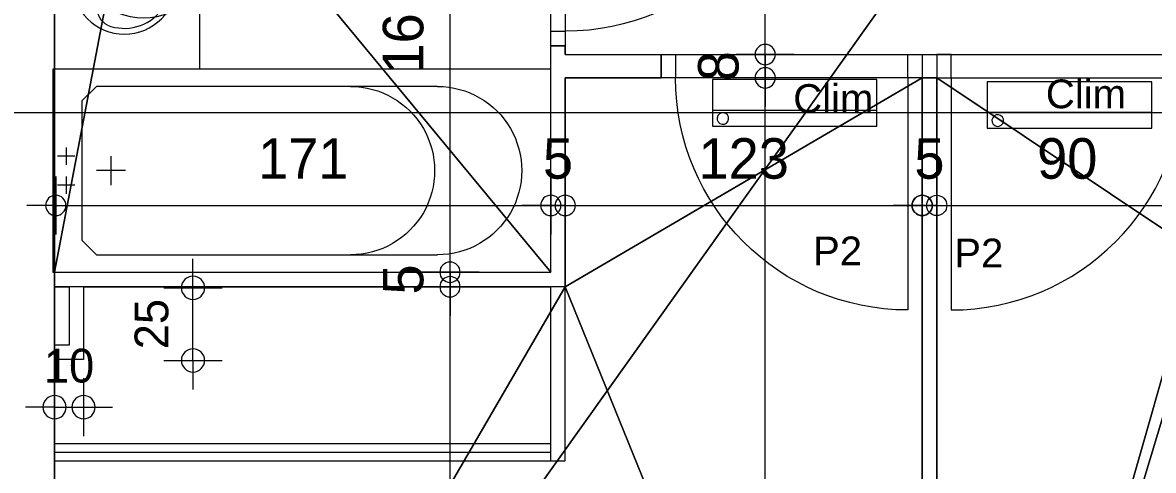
# Model space of a CAD drawing. Header units: metres. Extents: x 1.8 to 67.5, y -52.8 to -10.8.
# Drawn here: x 37.314 to 41.21, y -23.809 to -22.267 of the extents above; entities that cross this region are included whole.
import ezdxf
from ezdxf.enums import TextEntityAlignment as Align
from ezdxf.lldxf.tags import DXFTag

# ---------------------------------------------------------------- set-up
doc = ezdxf.new("R2010")
doc.units = ezdxf.units.M
doc.header["$MEASUREMENT"] = 0
for name, color, linetype in [('Calque commun', 7, 'Continuous'), ('Calque2', 7, 'Continuous'), ('Calque5', 7, 'Continuous'), ('Calque90', 7, 'Continuous'), ('Cotations', 7, 'Continuous'), ('Textes', 7, 'Continuous')]:
    doc.layers.add(name, color=color, linetype=linetype)
doc.styles.add('Arial8', font='arial.ttf', dxfattribs={"height": 0.098961})
doc.styles.add('Century Gothic11', font='GOTHIC.TTF', dxfattribs={"height": 0.139636})
doc.styles.add('Century Gothic22', font='GOTHIC.TTF', dxfattribs={"height": 0.116363})
tags = doc.linetypes.add('DASHDOT2', pattern=[0.5, 0.25, -0.125, 0, -0.125]).pattern_tags.tags
tags[10:11] = [DXFTag(74, 4), DXFTag(75, 0), DXFTag(340, '0'), DXFTag(46, 1.0), DXFTag(50, 0.0), DXFTag(44, 0.0), DXFTag(45, 0.0)]
tags[8:9] = [DXFTag(74, 4), DXFTag(75, 0), DXFTag(340, '0'), DXFTag(46, 1.0), DXFTag(50, 0.0), DXFTag(44, 0.0), DXFTag(45, 0.0)]
tags[6:7] = [DXFTag(74, 4), DXFTag(75, 0), DXFTag(340, '0'), DXFTag(46, 1.0), DXFTag(50, 0.0), DXFTag(44, 0.0), DXFTag(45, 0.0)]
tags[4:5] = [DXFTag(74, 4), DXFTag(75, 0), DXFTag(340, '0'), DXFTag(46, 1.0), DXFTag(50, 0.0), DXFTag(44, 0.0), DXFTag(45, 0.0)]
tags = doc.linetypes.add('HIDDEN2', pattern=[0.1875, 0.125, -0.0625]).pattern_tags.tags
tags[6:7] = [DXFTag(74, 4), DXFTag(75, 0), DXFTag(340, '0'), DXFTag(46, 1.0), DXFTag(50, 0.0), DXFTag(44, 0.0), DXFTag(45, 0.0)]
tags[4:5] = [DXFTag(74, 4), DXFTag(75, 0), DXFTag(340, '0'), DXFTag(46, 1.0), DXFTag(50, 0.0), DXFTag(44, 0.0), DXFTag(45, 0.0)]

# ---------------------------------------------------------------- blocks, each defined once
blk = doc.blocks.new('Block54734')
at = {"layer": 'Calque commun', "color": 7, "linetype": 'Continuous', "lineweight": 9}
blk.add_line((37.4237, -26.2066), (37.4237, -17.8466), dxfattribs=at)
blk = doc.blocks.new('xmodule1pcentniv1-27')
at = {"layer": 'Calque commun', "color": 5, "linetype": 'Continuous', "lineweight": 9}
blk.add_arc((0, 0), 0.5, 0, 359.9994, dxfattribs=at)
blk = doc.blocks.new('xmodule1pcentniv1-28')
at = {"layer": 'Calque commun', "color": 5, "linetype": 'Continuous', "lineweight": 9}
blk.add_arc((0, 0), 0.5, 0, 359.9994, dxfattribs=at)
blk = doc.blocks.new('DimLine55011')
at = {"layer": 'Calque commun', "color": 5, "linetype": 'Continuous', "lineweight": 9}
for p, q in [((39.8728, -22.4373), (39.8728, -22.3373)), ((39.9728, -22.4373), (39.7728, -22.4373)), ((39.8728, -26.1866), (39.8728, -22.4373)), ((39.9728, -26.1866), (39.7728, -26.1866)), ((39.8728, -26.1866), (39.8728, -26.2866))]:
    blk.add_line(p, q, dxfattribs=at)
at = {"layer": 'Calque commun', "color": 5, "linetype": 'Continuous', "lineweight": 9, "xscale": 0.07000000029802322, "yscale": 0.07000000029802322, "zscale": 0.07000000029802322, "rotation": 90}
for name, p in [('xmodule1pcentniv1-28', (39.8728, -22.4373)), ('xmodule1pcentniv1-27', (39.8728, -26.1866))]:
    blk.add_blockref(name, p, dxfattribs=at)
at = {"layer": 'Calque commun', "color": 5, "linetype": 'Continuous', "lineweight": 9, "style": 'Century Gothic11'}
blk.add_text('375', height=0.13964, rotation=90, dxfattribs=at).set_placement((39.8228, -24.312), align=Align.BOTTOM_CENTER)
blk = doc.blocks.new('xmodule1pcentniv1-29')
at = {"layer": 'Calque commun', "color": 5, "linetype": 'Continuous', "lineweight": 9}
blk.add_arc((0, 0), 0.5, 0, 359.9994, dxfattribs=at)
blk = doc.blocks.new('xmodule1pcentniv1-30')
at = {"layer": 'Calque commun', "color": 5, "linetype": 'Continuous', "lineweight": 9}
blk.add_arc((0, 0), 0.5, 0, 359.9994, dxfattribs=at)
blk = doc.blocks.new('DimLine55019')
at = {"layer": 'Calque commun', "color": 5, "linetype": 'Continuous', "lineweight": 9}
for p, q in [((39.8728, -22.3569), (39.8728, -22.2569)), ((39.9728, -22.3569), (39.7728, -22.3569)), ((39.8728, -22.4373), (39.8728, -22.3569)), ((39.9728, -22.4373), (39.7728, -22.4373)), ((39.8728, -22.4373), (39.8728, -22.5373))]:
    blk.add_line(p, q, dxfattribs=at)
at = {"layer": 'Calque commun', "color": 5, "linetype": 'Continuous', "lineweight": 9, "xscale": 0.07000000029802322, "yscale": 0.07000000029802322, "zscale": 0.07000000029802322, "rotation": 90}
for name, p in [('xmodule1pcentniv1-30', (39.8728, -22.3569)), ('xmodule1pcentniv1-29', (39.8728, -22.4373))]:
    blk.add_blockref(name, p, dxfattribs=at)
at = {"layer": 'Calque commun', "color": 5, "linetype": 'Continuous', "lineweight": 9, "style": 'Century Gothic11'}
blk.add_text('8', height=0.1396, rotation=90, dxfattribs=at).set_placement((39.8228, -22.3971), align=Align.BOTTOM_CENTER)
blk = doc.blocks.new('xmodule1pcentniv1-31')
at = {"layer": 'Calque commun', "color": 5, "linetype": 'Continuous', "lineweight": 9}
blk.add_arc((0, 0), 0.5, 0, 359.9994, dxfattribs=at)
blk = doc.blocks.new('xmodule1pcentniv1-32')
at = {"layer": 'Calque commun', "color": 5, "linetype": 'Continuous', "lineweight": 9}
blk.add_arc((0, 0), 0.5, 0, 359.9994, dxfattribs=at)
blk = doc.blocks.new('DimLine55027')
at = {"layer": 'Calque commun', "color": 5, "linetype": 'Continuous', "lineweight": 9}
for p, q in [((39.8728, -20.4766), (39.8728, -20.3766)), ((39.9728, -20.4766), (39.7728, -20.4766)), ((39.8728, -22.3569), (39.8728, -20.4766)), ((39.9728, -22.3569), (39.7728, -22.3569)), ((39.8728, -22.3569), (39.8728, -22.4569))]:
    blk.add_line(p, q, dxfattribs=at)
at = {"layer": 'Calque commun', "color": 5, "linetype": 'Continuous', "lineweight": 9, "xscale": 0.07000000029802322, "yscale": 0.07000000029802322, "zscale": 0.07000000029802322, "rotation": 90}
for name, p in [('xmodule1pcentniv1-32', (39.8728, -20.4766)), ('xmodule1pcentniv1-31', (39.8728, -22.3569))]:
    blk.add_blockref(name, p, dxfattribs=at)
at = {"layer": 'Calque commun', "color": 5, "linetype": 'Continuous', "lineweight": 9, "style": 'Century Gothic11'}
blk.add_text('188', height=0.13964, rotation=90, dxfattribs=at).set_placement((39.8228, -21.4168), align=Align.BOTTOM_CENTER)
blk = doc.blocks.new('xmodule1pcentniv1-37')
at = {"layer": 'Calque commun', "color": 5, "linetype": 'Continuous', "lineweight": 9}
blk.add_arc((0, 0), 0.5, 0, 359.9994, dxfattribs=at)
blk = doc.blocks.new('xmodule1pcentniv1-38')
at = {"layer": 'Calque commun', "color": 5, "linetype": 'Continuous', "lineweight": 9}
blk.add_arc((0, 0), 0.5, 0, 359.9994, dxfattribs=at)
blk = doc.blocks.new('DimLine55051')
at = {"layer": 'Calque commun', "color": 5, "linetype": 'Continuous', "lineweight": 9}
for p, q in [((38.7866, -23.1568), (38.7866, -23.0568)), ((38.8866, -23.1568), (38.6866, -23.1568)), ((38.7866, -26.1866), (38.7866, -23.1568)), ((38.6866, -26.1866), (38.8866, -26.1866)), ((38.7866, -26.1866), (38.7866, -26.2866))]:
    blk.add_line(p, q, dxfattribs=at)
at = {"layer": 'Calque commun', "color": 5, "linetype": 'Continuous', "lineweight": 9, "xscale": 0.07000000029802322, "yscale": 0.07000000029802322, "zscale": 0.07000000029802322, "rotation": 90}
for name, p in [('xmodule1pcentniv1-38', (38.7866, -23.1568)), ('xmodule1pcentniv1-37', (38.7866, -26.1866))]:
    blk.add_blockref(name, p, dxfattribs=at)
at = {"layer": 'Calque commun', "color": 5, "linetype": 'Continuous', "lineweight": 9, "style": 'Century Gothic11'}
blk.add_text('303', height=0.13964, rotation=90, dxfattribs=at).set_placement((38.7366, -24.6717), align=Align.BOTTOM_CENTER)
blk = doc.blocks.new('xmodule1pcentniv1-39')
at = {"layer": 'Calque commun', "color": 5, "linetype": 'Continuous', "lineweight": 9}
blk.add_arc((0, 0), 0.5, 0, 359.9994, dxfattribs=at)
blk = doc.blocks.new('xmodule1pcentniv1-40')
at = {"layer": 'Calque commun', "color": 5, "linetype": 'Continuous', "lineweight": 9}
blk.add_arc((0, 0), 0.5, 0, 359.9994, dxfattribs=at)
blk = doc.blocks.new('DimLine55059')
at = {"layer": 'Calque commun', "color": 5, "linetype": 'Continuous', "lineweight": 9}
for p, q in [((38.7866, -23.1068), (38.7866, -23.0068)), ((38.8866, -23.1068), (38.6866, -23.1068)), ((38.7866, -23.1568), (38.7866, -23.1068)), ((38.8866, -23.1568), (38.6866, -23.1568)), ((38.7866, -23.1568), (38.7866, -23.2568))]:
    blk.add_line(p, q, dxfattribs=at)
at = {"layer": 'Calque commun', "color": 5, "linetype": 'Continuous', "lineweight": 9, "xscale": 0.07000000029802322, "yscale": 0.07000000029802322, "zscale": 0.07000000029802322, "rotation": 90}
for name, p in [('xmodule1pcentniv1-40', (38.7866, -23.1068)), ('xmodule1pcentniv1-39', (38.7866, -23.1568))]:
    blk.add_blockref(name, p, dxfattribs=at)
at = {"layer": 'Calque commun', "color": 5, "linetype": 'Continuous', "lineweight": 9, "style": 'Century Gothic11'}
blk.add_text('5', height=0.1396, rotation=90, dxfattribs=at).set_placement((38.7366, -23.1318), align=Align.BOTTOM_CENTER)
blk = doc.blocks.new('xmodule1pcentniv1-41')
at = {"layer": 'Calque commun', "color": 5, "linetype": 'Continuous', "lineweight": 9}
blk.add_arc((0, 0), 0.5, 0, 359.9994, dxfattribs=at)
blk = doc.blocks.new('xmodule1pcentniv1-42')
at = {"layer": 'Calque commun', "color": 5, "linetype": 'Continuous', "lineweight": 9}
blk.add_arc((0, 0), 0.5, 0, 359.9994, dxfattribs=at)
blk = doc.blocks.new('DimLine55067')
at = {"layer": 'Calque commun', "color": 5, "linetype": 'Continuous', "lineweight": 9}
for p, q in [((38.7866, -21.4268), (38.7866, -21.3268)), ((38.8866, -21.4268), (38.6866, -21.4268)), ((38.7866, -23.1068), (38.7866, -21.4268)), ((38.8866, -23.1068), (38.6866, -23.1068)), ((38.7866, -23.1068), (38.7866, -23.2068))]:
    blk.add_line(p, q, dxfattribs=at)
at = {"layer": 'Calque commun', "color": 5, "linetype": 'Continuous', "lineweight": 9, "xscale": 0.07000000029802322, "yscale": 0.07000000029802322, "zscale": 0.07000000029802322, "rotation": 90}
for name, p in [('xmodule1pcentniv1-42', (38.7866, -21.4268)), ('xmodule1pcentniv1-41', (38.7866, -23.1068))]:
    blk.add_blockref(name, p, dxfattribs=at)
at = {"layer": 'Calque commun', "color": 5, "linetype": 'Continuous', "lineweight": 9, "style": 'Century Gothic11'}
blk.add_text('168', height=0.13964, rotation=90, dxfattribs=at).set_placement((38.7366, -22.2668), align=Align.BOTTOM_CENTER)
blk = doc.blocks.new('xmodule1pcentniv1-61')
at = {"layer": 'Calque commun', "color": 5, "linetype": 'Continuous', "lineweight": 9}
blk.add_arc((0, 0), 0.5, 0, 359.9994, dxfattribs=at)
blk = doc.blocks.new('xmodule1pcentniv1-62')
at = {"layer": 'Calque commun', "color": 5, "linetype": 'Continuous', "lineweight": 9}
blk.add_arc((0, 0), 0.5, 0, 359.9994, dxfattribs=at)
blk = doc.blocks.new('DimLine55163')
at = {"layer": 'Calque commun', "color": 5, "linetype": 'Continuous', "lineweight": 9}
for p, q in [((40.4638, -22.9766), (40.4638, -22.7766)), ((41.3637, -22.9766), (41.3637, -22.7766)), ((40.4638, -22.8766), (40.3638, -22.8766)), ((40.4638, -22.8766), (41.3637, -22.8766)), ((41.3637, -22.8766), (41.4637, -22.8766))]:
    blk.add_line(p, q, dxfattribs=at)
at = {"layer": 'Calque commun', "color": 5, "linetype": 'Continuous', "lineweight": 9, "extrusion": (0, 0, -1), "xscale": 0.07000000029802322, "yscale": 0.07000000029802322, "zscale": 0.07000000029802322}
for name, p in [('xmodule1pcentniv1-61', (-40.4638, -22.8766)), ('xmodule1pcentniv1-62', (-41.3637, -22.8766))]:
    blk.add_blockref(name, p, dxfattribs=at)
at = {"layer": 'Calque commun', "color": 5, "linetype": 'Continuous', "lineweight": 9, "style": 'Century Gothic11'}
blk.add_text('90', height=0.13964, dxfattribs=at).set_placement((40.9137, -22.8266), align=Align.BOTTOM_CENTER)
blk = doc.blocks.new('xmodule1pcentniv1-63')
at = {"layer": 'Calque commun', "color": 5, "linetype": 'Continuous', "lineweight": 9}
blk.add_arc((0, 0), 0.5, 0, 359.9994, dxfattribs=at)
blk = doc.blocks.new('xmodule1pcentniv1-64')
at = {"layer": 'Calque commun', "color": 5, "linetype": 'Continuous', "lineweight": 9}
blk.add_arc((0, 0), 0.5, 0, 359.9994, dxfattribs=at)
blk = doc.blocks.new('DimLine55171')
at = {"layer": 'Calque commun', "color": 5, "linetype": 'Continuous', "lineweight": 9}
for p, q in [((40.4137, -22.9766), (40.4137, -22.7766)), ((40.4638, -22.9766), (40.4638, -22.7766)), ((40.4137, -22.8766), (40.3138, -22.8766)), ((40.4137, -22.8766), (40.4638, -22.8766)), ((40.4638, -22.8766), (40.5638, -22.8766))]:
    blk.add_line(p, q, dxfattribs=at)
at = {"layer": 'Calque commun', "color": 5, "linetype": 'Continuous', "lineweight": 9, "extrusion": (0, 0, -1), "xscale": 0.07000000029802322, "yscale": 0.07000000029802322, "zscale": 0.07000000029802322}
for name, p in [('xmodule1pcentniv1-63', (-40.4137, -22.8766)), ('xmodule1pcentniv1-64', (-40.4638, -22.8766))]:
    blk.add_blockref(name, p, dxfattribs=at)
at = {"layer": 'Calque commun', "color": 5, "linetype": 'Continuous', "lineweight": 9, "style": 'Century Gothic11'}
blk.add_text('5', height=0.1396, dxfattribs=at).set_placement((40.4388, -22.8266), align=Align.BOTTOM_CENTER)
blk = doc.blocks.new('vasque1')
at = {"layer": 'Calque2', "color": 6, "linetype": 'Continuous', "lineweight": 9}
for p, q in [((-0.094, -0.092), (0.094, -0.092)), ((0, -0.182), (0, -0.135)), ((-0.0533, -0.182), (0.0533, -0.182)), ((0, -0.182), (0, -0.224))]:
    blk.add_line(p, q, dxfattribs=at)
at = {"layer": 'Calque2', "color": 6, "linetype": 'Continuous', "lineweight": 9, "flags": 128}
for points in [[(0, -0.45, -1), (0, 0)], [(0, 0, -1), (0, -0.45)], [(0.02, -0.046, 1), (-0.04, -0.046, 1), (0.02, -0.046)], [(-0.094, -0.092, 0.324927), (-0.1834, -0.157)], [(0.094, -0.092, -0.324927), (0.1834, -0.157)], [(-0.1814, -0.1514, 1.494518), (0.1814, -0.1514)], [(0.03, -0.182, 1), (-0.06, -0.182, 1), (0.03, -0.182)]]:
    blk.add_lwpolyline(points, format="xyb", dxfattribs=at)
blk = doc.blocks.new('vasqu450')
at = {"layer": 'Calque commun', "color": 6, "linetype": 'Continuous', "lineweight": 9}
blk.add_line((0.1207, 0.1168), (-0.1173, 0.117), dxfattribs=at)
for radius, start, end in [(0.225, 360, 359.9994), (0.2, 158.4, 21.6)]:
    blk.add_arc((0, 0), radius, start, end, dxfattribs=at)
at = {"layer": 'Calque commun', "color": 6, "linetype": 'Continuous', "lineweight": 9, "extrusion": (0, 0, -1)}
for centre, start, end in [((0.112, 0.0327), 28.9734, 86.4066), ((-0.112, 0.0327), 93.5934, 151.0266)]:
    blk.add_arc(centre, 0.0845, start, end, dxfattribs=at)
at = {"layer": 'Calque90', "color": 6, "linetype": 'Continuous', "lineweight": 9}
for p, q in [((0.035, 0.155), (-0.035, 0.155)), ((0, 0.19), (0, 0.12)), ((0, 0.05), (0, -0.05)), ((-0.05, 0), (0.05, 0))]:
    blk.add_line(p, q, dxfattribs=at)
blk = doc.blocks.new('meuble vasque 60x50')
at = {"layer": 'Calque commun', "color": 0, "linetype": 'ByBlock', "lineweight": -2, "xscale": 0.800000011920929, "yscale": 0.800000011920929, "zscale": 0.800000011920929}
blk.add_blockref('vasqu450', (0.2994, -0.241), dxfattribs=at)
at = {"layer": 'Calque commun', "color": 0, "linetype": 'ByBlock', "lineweight": -2}
blk.add_blockref('vasque1', (0.3994, -0.0819), dxfattribs=at)
at = {"layer": 'Calque commun', "color": 6, "linetype": 'Continuous', "lineweight": 9}
mesh = blk.add_polyface(dxfattribs=at)
corners = [(-0.0006, -0.0002), (0.5994, -0.0002), (0.5994, -0.5002), (-0.0006, -0.5002)]
mesh.append_faces([[corners[k] for k in face] for face in [(0, 1, 2, 3)]], dxfattribs={"color": 6})
blk = doc.blocks.new('bain170-3')
at = {"layer": 'Calque90', "color": 6, "linetype": 'Continuous', "lineweight": 9}
for p, q in [((-1.7157, 0.7), (-1.7157, 0)), ((0, 0.7), (-1.7157, 0.7)), ((0, 0), (0, 0.7)), ((-0.15, 0.64), (-1.3257, 0.64)), ((-0.1, 0.59), (-0.15, 0.64)), ((-0.1, 0.11), (-0.1, 0.59)), ((-0.0457, 0.37), (-0.0457, 0.43)), ((-0.2, 0.3), (-0.2, 0.4)), ((-0.0757, 0.4), (-0.0157, 0.4)), ((-0.25, 0.35), (-0.15, 0.35)), ((-0.0457, 0.27), (-0.0457, 0.33)), ((-0.0757, 0.3), (-0.0157, 0.3)), ((-0.15, 0.06), (-0.1, 0.11)), ((-1.3257, 0.06), (-0.15, 0.06)), ((-1.7157, 0), (0, 0))]:
    blk.add_line(p, q, dxfattribs=at)
at = {"layer": 'Calque90', "color": 6, "linetype": 'Continuous', "lineweight": 9, "extrusion": (0, 0, -1)}
for centre, start, end in [((1.3257, 0.35), 270, 90.0008), ((1.0257, 0.35), 269.9992, 90.0002)]:
    blk.add_arc(centre, 0.29, start, end, dxfattribs=at)
blk = doc.blocks.new('@PRES_1_$$_1-64')
at = {"layer": 'Calque commun', "color": 5, "linetype": 'Continuous', "lineweight": 9}
blk.add_line((0.05, 0.05), (0.05, 0.85), dxfattribs=at)
at = {"layer": 'Calque commun', "color": 5, "linetype": 'Continuous', "lineweight": 9, "extrusion": (0, 0, -1)}
blk.add_arc((-0.05, 0.05), 0.8, 90, 180, dxfattribs=at)
at = {"layer": 'Calque commun', "color": 5, "linetype": 'Continuous', "lineweight": 9}
mesh = blk.add_polyface(dxfattribs=at)
corners = [(0, 0), (0, 0.05), (0.05, 0.05), (0.05, 0)]
mesh.append_faces([[corners[k] for k in face] for face in [(0, 1, 2, 3)]], dxfattribs={"color": 5})
mesh = blk.add_polyface(dxfattribs=at)
corners = [(0.85, 0), (0.85, 0.05), (0.9, 0.05), (0.9, 0)]
mesh.append_faces([[corners[k] for k in face] for face in [(0, 1, 2, 3)]], dxfattribs={"color": 5})
blk = doc.blocks.new('@PRES_1_$$_1-65')
at = {"layer": 'Calque commun', "color": 0, "linetype": 'Continuous', "lineweight": 9}
blk.add_line((0, 0), (0, 0.05), dxfattribs=at)
blk = doc.blocks.new('@PRES_1_$$_1-66')
at = {"layer": 'Calque commun', "color": 0, "linetype": 'Continuous', "lineweight": 9}
blk.add_line((0, 0), (0, 0.05), dxfattribs=at)
blk = doc.blocks.new('INTER_2D_COMB22')
at = {"layer": 'Calque commun', "color": 0, "linetype": 'ByBlock', "lineweight": -2}
blk.add_blockref('@PRES_1_$$_1-64', (0, 0), dxfattribs=at)
at = {"layer": 'Calque commun', "color": 15, "linetype": 'ByBlock', "lineweight": -2}
blk.add_blockref('@PRES_1_$$_1-65', (0, 0), dxfattribs=at)
at = {"layer": 'Calque commun', "color": 15, "linetype": 'ByBlock', "lineweight": -2, "extrusion": (0, 0, -1), "xscale": -1, "yscale": -1, "zscale": -1, "rotation": -180}
blk.add_blockref('@PRES_1_$$_1-66', (-0.9, 0), dxfattribs=at)
blk = doc.blocks.new('PLACED_COMB22')
at = {"layer": 'Calque commun', "color": 0, "linetype": 'ByBlock', "lineweight": -2}
blk.add_blockref('INTER_2D_COMB22', (0, 0), dxfattribs=at)
blk = doc.blocks.new('@PRES_1_$$_1-67')
at = {"layer": 'Calque commun', "color": 5, "linetype": 'Continuous', "lineweight": 9}
blk.add_line((0.05, 0.08), (0.05, 0.88), dxfattribs=at)
at = {"layer": 'Calque commun', "color": 5, "linetype": 'Continuous', "lineweight": 9, "extrusion": (0, 0, -1)}
blk.add_arc((-0.05, 0.08), 0.8, 90, 180, dxfattribs=at)
at = {"layer": 'Calque commun', "color": 5, "linetype": 'Continuous', "lineweight": 9}
mesh = blk.add_polyface(dxfattribs=at)
corners = [(0, 0), (0, 0.08), (0.05, 0.08), (0.05, 0)]
mesh.append_faces([[corners[k] for k in face] for face in [(0, 1, 2, 3)]], dxfattribs={"color": 5})
mesh = blk.add_polyface(dxfattribs=at)
corners = [(0.85, 0), (0.85, 0.08), (0.9, 0.08), (0.9, 0)]
mesh.append_faces([[corners[k] for k in face] for face in [(0, 1, 2, 3)]], dxfattribs={"color": 5})
blk = doc.blocks.new('@PRES_1_$$_1-68')
at = {"layer": 'Calque commun', "color": 7, "linetype": 'Continuous', "lineweight": 9}
blk.add_line((0, 0), (0, 0.08), dxfattribs=at)
blk = doc.blocks.new('@PRES_1_$$_1-69')
at = {"layer": 'Calque commun', "color": 7, "linetype": 'Continuous', "lineweight": 9}
blk.add_line((0, 0), (0, 0.08), dxfattribs=at)
blk = doc.blocks.new('INTER_2D_COMB23')
at = {"layer": 'Calque5', "color": 0, "linetype": 'ByBlock', "lineweight": -2}
for name in ['@PRES_1_$$_1-67', '@PRES_1_$$_1-68']:
    blk.add_blockref(name, (0, 0), dxfattribs=at)
at = {"layer": 'Calque5', "color": 0, "linetype": 'ByBlock', "lineweight": -2, "extrusion": (0, 0, -1), "xscale": -1, "yscale": -1, "zscale": -1, "rotation": -180}
blk.add_blockref('@PRES_1_$$_1-69', (-0.9, 0), dxfattribs=at)
blk = doc.blocks.new('PLACED_COMB23')
at = {"layer": 'Calque5', "color": 0, "linetype": 'ByBlock', "lineweight": -2}
blk.add_blockref('INTER_2D_COMB23', (0, 0), dxfattribs=at)
blk = doc.blocks.new('xmodule1pcentniv1-99')
at = {"layer": 'Calque commun', "color": 5, "linetype": 'Continuous', "lineweight": 9}
blk.add_arc((0, 0), 0.5, 0, 359.9994, dxfattribs=at)
blk = doc.blocks.new('xmodule1pcentniv1-100')
at = {"layer": 'Calque commun', "color": 5, "linetype": 'Continuous', "lineweight": 9}
blk.add_arc((0, 0), 0.5, 0, 359.9994, dxfattribs=at)
blk = doc.blocks.new('DimLine60855')
at = {"layer": 'Calque commun', "color": 5, "linetype": 'Continuous', "lineweight": 9}
for p, q in [((37.428, -22.7766), (37.428, -22.9766)), ((39.1338, -22.7766), (39.1338, -22.9766)), ((37.428, -22.8766), (37.328, -22.8766)), ((37.428, -22.8766), (39.1338, -22.8766)), ((39.1338, -22.8766), (39.2337, -22.8766))]:
    blk.add_line(p, q, dxfattribs=at)
at = {"layer": 'Calque commun', "color": 5, "linetype": 'Continuous', "lineweight": 9, "xscale": 0.07000000029802322, "yscale": 0.07000000029802322, "zscale": 0.07000000029802322}
for name, p in [('xmodule1pcentniv1-99', (37.428, -22.8766)), ('xmodule1pcentniv1-100', (39.1338, -22.8766))]:
    blk.add_blockref(name, p, dxfattribs=at)
at = {"layer": 'Calque commun', "color": 5, "linetype": 'Continuous', "lineweight": 9, "style": 'Century Gothic11'}
blk.add_text('171', height=0.13964, dxfattribs=at).set_placement((38.2809, -22.8266), align=Align.BOTTOM_CENTER)
blk = doc.blocks.new('xmodule1pcentniv1-101')
at = {"layer": 'Calque commun', "color": 5, "linetype": 'Continuous', "lineweight": 9}
blk.add_arc((0, 0), 0.5, 0, 359.9994, dxfattribs=at)
blk = doc.blocks.new('xmodule1pcentniv1-102')
at = {"layer": 'Calque commun', "color": 5, "linetype": 'Continuous', "lineweight": 9}
blk.add_arc((0, 0), 0.5, 0, 359.9994, dxfattribs=at)
blk = doc.blocks.new('DimLine60863')
at = {"layer": 'Calque commun', "color": 5, "linetype": 'Continuous', "lineweight": 9}
for p, q in [((39.1338, -22.7766), (39.1338, -22.9766)), ((39.1838, -22.7766), (39.1838, -22.9766)), ((39.1338, -22.8766), (39.0338, -22.8766)), ((39.1338, -22.8766), (39.1838, -22.8766)), ((39.1838, -22.8766), (39.2838, -22.8766))]:
    blk.add_line(p, q, dxfattribs=at)
at = {"layer": 'Calque commun', "color": 5, "linetype": 'Continuous', "lineweight": 9, "xscale": 0.07000000029802322, "yscale": 0.07000000029802322, "zscale": 0.07000000029802322}
for name, p in [('xmodule1pcentniv1-101', (39.1338, -22.8766)), ('xmodule1pcentniv1-102', (39.1838, -22.8766))]:
    blk.add_blockref(name, p, dxfattribs=at)
at = {"layer": 'Calque commun', "color": 5, "linetype": 'Continuous', "lineweight": 9, "style": 'Century Gothic11'}
blk.add_text('5', height=0.1396, dxfattribs=at).set_placement((39.1588, -22.8266), align=Align.BOTTOM_CENTER)
blk = doc.blocks.new('xmodule1pcentniv1-103')
at = {"layer": 'Calque commun', "color": 5, "linetype": 'Continuous', "lineweight": 9}
blk.add_arc((0, 0), 0.5, 0, 359.9994, dxfattribs=at)
blk = doc.blocks.new('xmodule1pcentniv1-104')
at = {"layer": 'Calque commun', "color": 5, "linetype": 'Continuous', "lineweight": 9}
blk.add_arc((0, 0), 0.5, 0, 359.9994, dxfattribs=at)
blk = doc.blocks.new('DimLine60871')
at = {"layer": 'Calque commun', "color": 5, "linetype": 'Continuous', "lineweight": 9}
for p, q in [((39.1838, -22.7766), (39.1838, -22.9766)), ((40.4138, -22.7766), (40.4138, -22.9766)), ((39.1838, -22.8766), (39.0838, -22.8766)), ((39.1838, -22.8766), (40.4138, -22.8766)), ((40.4138, -22.8766), (40.5138, -22.8766))]:
    blk.add_line(p, q, dxfattribs=at)
at = {"layer": 'Calque commun', "color": 5, "linetype": 'Continuous', "lineweight": 9, "xscale": 0.07000000029802322, "yscale": 0.07000000029802322, "zscale": 0.07000000029802322}
for name, p in [('xmodule1pcentniv1-103', (39.1838, -22.8766)), ('xmodule1pcentniv1-104', (40.4138, -22.8766))]:
    blk.add_blockref(name, p, dxfattribs=at)
at = {"layer": 'Calque commun', "color": 5, "linetype": 'Continuous', "lineweight": 9, "style": 'Century Gothic11'}
blk.add_text('123', height=0.13964, dxfattribs=at).set_placement((39.7988, -22.8266), align=Align.BOTTOM_CENTER)
blk = doc.blocks.new('xmodule1pcentniv1-105')
at = {"layer": 'Calque commun', "color": 5, "linetype": 'Continuous', "lineweight": 9}
blk.add_arc((0, 0), 0.5, 0, 359.9994, dxfattribs=at)
blk = doc.blocks.new('xmodule1pcentniv1-106')
at = {"layer": 'Calque commun', "color": 5, "linetype": 'Continuous', "lineweight": 9}
blk.add_arc((0, 0), 0.5, 0, 359.9994, dxfattribs=at)
blk = doc.blocks.new('DimLine60934')
at = {"layer": 'Calque commun', "color": 5, "linetype": 'Continuous', "lineweight": 9}
for p, q in [((37.9009, -23.1606), (37.9009, -23.0606)), ((37.8009, -23.1606), (38.0009, -23.1606)), ((37.9009, -23.4106), (37.9009, -23.1606)), ((37.8009, -23.4106), (38.0009, -23.4106)), ((37.9009, -23.4106), (37.9009, -23.5106))]:
    blk.add_line(p, q, dxfattribs=at)
at = {"layer": 'Calque commun', "color": 5, "linetype": 'Continuous', "lineweight": 9, "xscale": 0.07999999821186066, "yscale": 0.07999999821186066, "zscale": 0.07999999821186066, "rotation": 90}
for name, p in [('xmodule1pcentniv1-106', (37.9009, -23.1606)), ('xmodule1pcentniv1-105', (37.9009, -23.4106))]:
    blk.add_blockref(name, p, dxfattribs=at)
at = {"layer": 'Calque commun', "color": 5, "linetype": 'Continuous', "lineweight": 9, "style": 'Century Gothic22'}
blk.add_text('25', height=0.11636, rotation=90, dxfattribs=at).set_placement((37.8509, -23.2856), align=Align.BOTTOM_CENTER)
blk = doc.blocks.new('clim-int6')
at = {"layer": 'Calque commun', "color": 0, "linetype": 'ByBlock', "lineweight": 9}
for p, q in [((0.5671, 0.16), (0, 0.16)), ((0, 0.16), (0, 0)), ((0.5671, 0), (0.5671, 0.16)), ((0, 0.106), (0.5671, 0.106)), ((0, 0), (0.5671, 0))]:
    blk.add_line(p, q, dxfattribs=at)
blk.add_arc((0.531, 0.1338), 0.02, 330, 329.9994, dxfattribs=at)
blk = doc.blocks.new('xmodule1pcentniv1-115')
at = {"layer": 'Calque commun', "color": 5, "linetype": 'Continuous', "lineweight": 9}
blk.add_arc((0, 0), 0.5, 0, 359.9994, dxfattribs=at)
blk = doc.blocks.new('xmodule1pcentniv1-116')
at = {"layer": 'Calque commun', "color": 5, "linetype": 'Continuous', "lineweight": 9}
blk.add_arc((0, 0), 0.5, 0, 359.9994, dxfattribs=at)
blk = doc.blocks.new('DimLine60998')
at = {"layer": 'Calque commun', "color": 5, "linetype": 'Continuous', "lineweight": 9}
for p, q in [((37.4238, -23.4717), (37.4238, -23.6717)), ((37.5238, -23.4717), (37.5238, -23.6717)), ((37.4238, -23.5717), (37.3238, -23.5717)), ((37.4238, -23.5717), (37.5238, -23.5717)), ((37.5238, -23.5717), (37.6237, -23.5717))]:
    blk.add_line(p, q, dxfattribs=at)
at = {"layer": 'Calque commun', "color": 5, "linetype": 'Continuous', "lineweight": 9, "xscale": 0.07999999821186066, "yscale": 0.07999999821186066, "zscale": 0.07999999821186066}
for name, p in [('xmodule1pcentniv1-115', (37.4238, -23.5717)), ('xmodule1pcentniv1-116', (37.5238, -23.5717))]:
    blk.add_blockref(name, p, dxfattribs=at)
at = {"layer": 'Calque commun', "color": 5, "linetype": 'Continuous', "lineweight": 9, "style": 'Century Gothic22'}
blk.add_text('10', height=0.11636, dxfattribs=at).set_placement((37.4738, -23.5217), align=Align.BOTTOM_CENTER)
blk = doc.blocks.new('xmodule1pcentniv1-117')
at = {"layer": 'Calque commun', "color": 15, "linetype": 'Continuous', "lineweight": 18}
for p, q in [((39.1338, -23.1068), (39.1338, -22.3268)), ((39.1838, -22.3569), (39.1838, -22.3268)), ((39.1838, -23.7568), (39.1838, -22.4369)), ((40.4138, -22.4373), (40.4137, -26.1866)), ((40.4638, -22.4373), (40.4138, -22.4373)), ((40.4638, -22.4373), (40.4637, -26.1866)), ((37.4238, -23.1068), (37.4237, -23.1568)), ((37.4238, -23.1068), (39.1338, -23.1068)), ((37.4237, -23.1568), (37.4738, -23.1568)), ((37.4738, -23.1568), (37.4738, -23.3576)), ((37.5238, -23.1568), (39.1338, -23.1568)), ((37.5238, -23.1568), (37.5238, -23.4076)), ((39.1338, -23.7568), (39.1338, -23.1568)), ((37.4738, -23.3576), (37.4238, -23.3576)), ((37.4238, -23.3576), (37.4238, -23.4076)), ((37.5238, -23.4076), (37.4238, -23.4076)), ((39.1338, -23.7568), (39.1838, -23.7568))]:
    blk.add_line(p, q, dxfattribs=at)
at = {"layer": 'Calque commun', "color": 7, "linetype": 'Continuous', "lineweight": 18}
for p, q in [((39.1838, -22.3569), (39.5138, -22.3569)), ((40.4138, -22.3569), (40.4638, -22.3569)), ((39.1838, -22.4369), (39.5138, -22.4369)), ((40.4138, -22.4369), (40.4638, -22.4369))]:
    blk.add_line(p, q, dxfattribs=at)
at = {"layer": 'Calque commun', "color": 7, "linetype": 'Continuous', "lineweight": 9}
for p, q in [((37.4238, -23.6968), (39.1338, -23.6968)), ((37.4238, -23.7568), (37.4238, -23.6968)), ((37.4238, -23.7268), (39.1338, -23.7268)), ((39.1338, -23.7568), (39.1338, -23.6968)), ((37.4238, -23.7568), (39.1338, -23.7568))]:
    blk.add_line(p, q, dxfattribs=at)
at = {"layer": 'Calque commun', "color": 5, "linetype": 'Continuous', "lineweight": 9}
for name in ['DimLine55027', 'DimLine55067', 'DimLine55019', 'DimLine55011', 'DimLine60855', 'DimLine60863', 'DimLine60871', 'DimLine55171', 'DimLine55163', 'DimLine55059', 'DimLine60934', 'DimLine55051', 'DimLine60998']:
    blk.add_blockref(name, (0, 0), dxfattribs=at)
at = {"layer": 'Calque commun', "color": 0, "linetype": 'ByBlock', "lineweight": -2}
for name, p, rotation in [('PLACED_COMB22', (39.1338, -21.4268), -90.00000000000001), ('meuble vasque 60x50', (37.4236, -22.4062), 90), ('PLACED_COMB23', (40.4138, -22.3569), 180), ('bain170-3', (37.418, -22.4068), 180)]:
    blk.add_blockref(name, p, dxfattribs=dict(at, rotation=rotation))
at = {"layer": 'Calque commun', "color": 0, "linetype": 'ByBlock', "lineweight": -2, "extrusion": (0, 0, -1), "xscale": -1, "yscale": -1, "zscale": -1}
blk.add_blockref('PLACED_COMB23', (-40.4638, -22.3569), dxfattribs=at)
at = {"layer": 'Calque commun', "color": 7, "linetype": 'HIDDEN2', "lineweight": -2, "xscale": -1, "yscale": -1, "zscale": -1}
for p in [(40.2579, -22.4433), (41.2051, -22.4507)]:
    blk.add_blockref('clim-int6', p, dxfattribs=at)
at = {"layer": 'Textes', "color": 5, "linetype": 'ByBlock', "lineweight": -2, "style": 'Arial8'}
for s, p in [('Clim', (41.1163, -22.5716)), ('Clim', (40.2457, -22.5877)), ('P2', (40.2066, -23.1126)), ('P2', (40.6933, -23.1197))]:
    blk.add_text(s, height=0.09896, dxfattribs=at).set_placement(p, align=Align.BOTTOM_RIGHT)
at = {"layer": 'Calque commun', "color": 9, "linetype": 'Continuous', "lineweight": 9}
mesh = blk.add_polyface(dxfattribs=at)
corners = [(41.3638, -22.3569), (41.3637, -20.4766), (39.1838, -20.4766), (39.1838, -22.3569)]
mesh.append_faces([[corners[k] for k in face] for face in [(0, 1, 2, 3)]], dxfattribs={"color": 9})
mesh = blk.add_polyface(dxfattribs=at)
corners = [(39.1338, -23.1068), (37.7438, -21.4268), (37.4238, -23.1068), (37.4238, -21.4268), (39.1338, -21.4268)]
mesh.append_faces([[corners[k] for k in face] for face in [(0, 1, 2)]], dxfattribs={"vtx0": -1, "vtx1": -1, "color": 9})
mesh.append_faces([[corners[k] for k in face] for face in [(3, 2, 1)]], dxfattribs={"vtx1": -1, "vtx2": -1, "color": 9})
mesh.append_faces([[corners[k] for k in face] for face in [(0, 4, 1)]], dxfattribs={"vtx2": -1, "color": 9})
mesh = blk.add_polyface(dxfattribs=at)
corners = [(39.1838, -22.4373), (39.1838, -23.1568), (40.4138, -22.4373), (37.4238, -23.1568), (37.4237, -26.1866), (40.4137, -26.1866)]
mesh.append_faces([[corners[k] for k in face] for face in [(5, 1, 4)]], dxfattribs={"vtx0": -1, "vtx1": -1, "color": 9})
mesh.append_faces([[corners[k] for k in face] for face in [(0, 1, 2)]], dxfattribs={"vtx1": -1, "color": 9})
mesh.append_faces([[corners[k] for k in face] for face in [(5, 2, 1)]], dxfattribs={"vtx1": -1, "vtx2": -1, "color": 9})
mesh.append_faces([[corners[k] for k in face] for face in [(1, 3, 4)]], dxfattribs={"vtx2": -1, "color": 9})
mesh = blk.add_polyface(dxfattribs=at)
corners = [(43.3837, -22.4373), (41.4138, -23.0373), (41.4138, -22.4373), (40.4638, -22.4373), (41.3638, -22.4373), (41.3637, -23.0373), (43.3837, -23.0373), (43.3837, -26.1866), (40.4637, -26.1866)]
mesh.append_faces([[corners[k] for k in face] for face in [(0, 1, 2)]], dxfattribs={"vtx0": -1, "color": 9})
mesh.append_faces([[corners[k] for k in face] for face in [(8, 1, 7)]], dxfattribs={"vtx0": -1, "vtx1": -1, "color": 9})
mesh.append_faces([[corners[k] for k in face] for face in [(8, 5, 1)]], dxfattribs={"vtx0": -1, "vtx2": -1, "color": 9})
mesh.append_faces([[corners[k] for k in face] for face in [(6, 7, 1), (0, 6, 1), (8, 3, 5)]], dxfattribs={"vtx1": -1, "vtx2": -1, "color": 9})
mesh.append_faces([[corners[k] for k in face] for face in [(3, 4, 5)]], dxfattribs={"vtx2": -1, "color": 9})

msp = doc.modelspace()

# ---------------------------------------------------------------- linework, layer by layer
at = {"layer": 'Cotations', "color": 1, "linetype": 'DASHDOT2', "lineweight": 18}
msp.add_line((29.2852, -22.5772), (52.2126, -22.5772), dxfattribs=at)

# ---------------------------------------------------------------- block references
at = {"layer": 'Calque commun', "color": 0, "linetype": 'ByBlock', "lineweight": -2}
for name, p in [('Block54734', (0, 0)), ('xmodule1pcentniv1-117', (0, -0.02))]:
    msp.add_blockref(name, p, dxfattribs=at)

# ---------------------------------------------------------------- meshes
at = {"layer": 'Calque commun', "color": 7, "linetype": 'Continuous', "lineweight": 9}
mesh = msp.add_polyface(dxfattribs=at)
corners = [(61.7636, -10.7659), (1.7636, -10.7659), (1.7636, -52.7659), (61.7636, -52.7659)]
mesh.append_faces([[corners[k] for k in face] for face in [(0, 1, 2, 3)]], dxfattribs={"color": 7})
at = {"layer": 'Calque commun', "color": 9, "linetype": 'Continuous', "lineweight": 18}
mesh = msp.add_polyface(dxfattribs=at)
corners = [(43.3837, -26.2066), (43.3837, -17.8466), (37.4237, -26.2066), (37.4237, -17.8466), (43.4437, -17.8466)]
mesh.append_faces([[corners[k] for k in face] for face in [(0, 1, 2), (4, 3, 1)]], dxfattribs={"vtx1": -1, "color": 9})
mesh.append_faces([[corners[k] for k in face] for face in [(3, 2, 1)]], dxfattribs={"vtx1": -1, "vtx2": -1, "color": 9})

doc.saveas('drawing.dxf')
